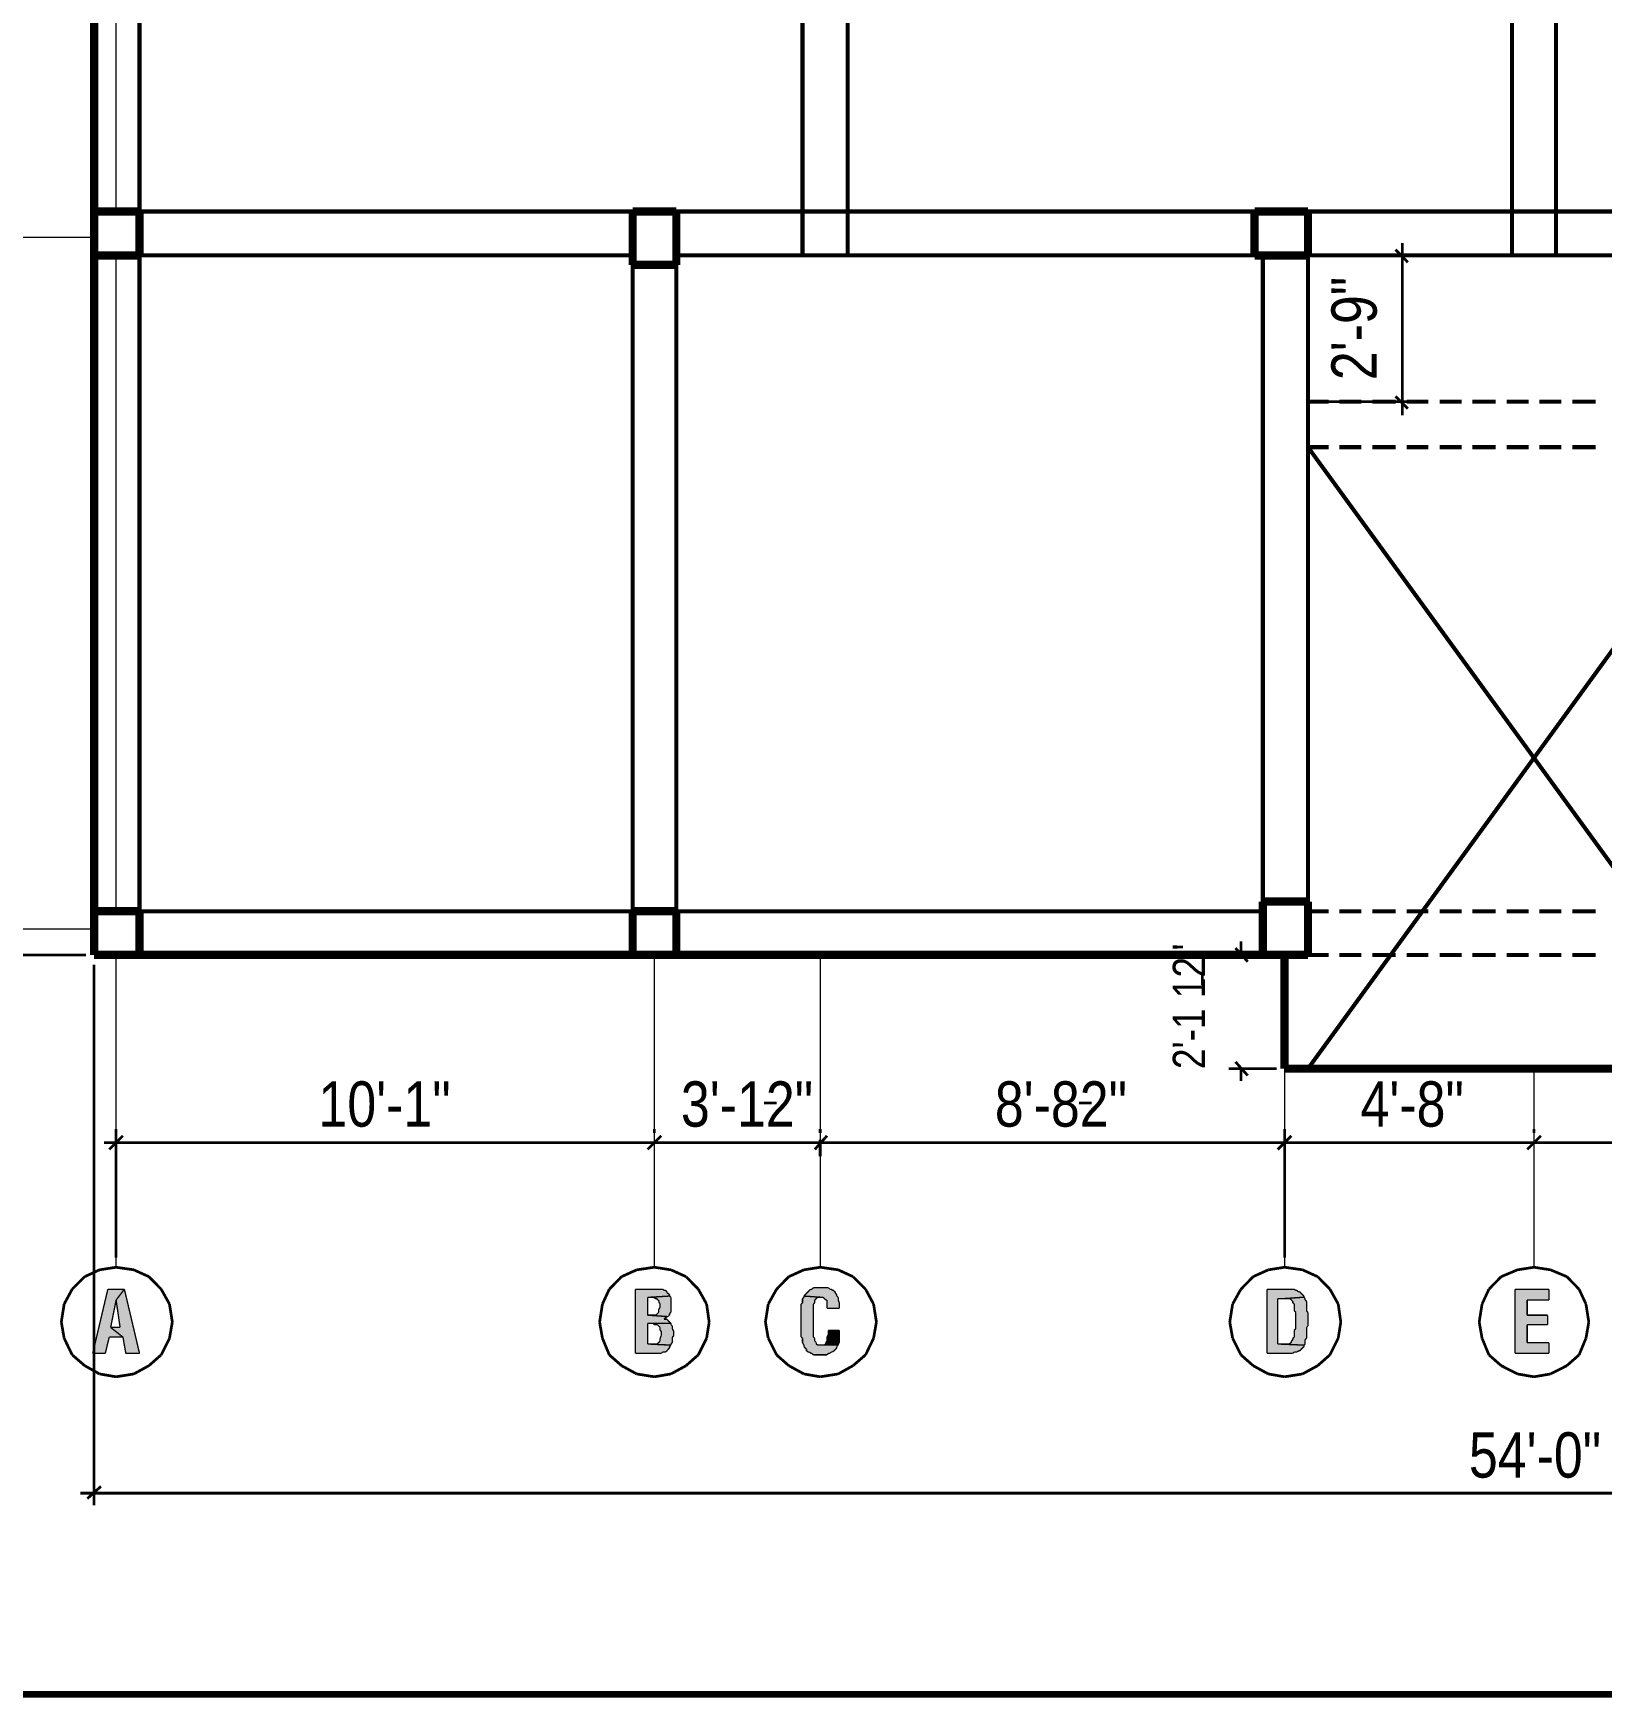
# Model space of a CAD drawing. Header units: millimetres. Extents: x 5 to 350, y 3 to 213.
# Drawn here: x 72.8 to 169.7, y 2.9 to 105.8 of the extents above; entities that cross this region are included whole.
import ezdxf

# ---------------------------------------------------------------- set-up
doc = ezdxf.new("R2010")
doc.units = ezdxf.units.MM
for name, color, linetype in [('H', 251, 'Continuous'), ('P', 255, 'Continuous'), ('T', 255, 'Continuous')]:
    doc.layers.add(name, color=color, linetype=linetype)
doc.styles.get("Standard").update_dxf_attribs({"font": 'arial.ttf'})

msp = doc.modelspace()

# ---------------------------------------------------------------- hatches: boundary and pattern name
at = {"layer": 'H', "linetype": 'Continuous'}
for points in [[(76.447, 24.218), (77.382, 28.187), (78.405, 28.187), (77.893, 27.517), (77.558, 25.823), (78.317, 25.224), (77.47, 25.224), (77.223, 24.218), (76.447, 24.218)], [(78.493, 24.218), (78.317, 25.224), (77.558, 25.823), (78.14, 25.823), (77.893, 27.517), (78.405, 28.187), (79.34, 24.218), (78.493, 24.218)], [(109.978, 24.218), (109.978, 28.187), (111.672, 28.187), (111.76, 28.116), (111.848, 28.116), (111.936, 28.028), (111.936, 27.94), (112.007, 27.94), (112.095, 27.852), (112.095, 27.764), (110.913, 27.693), (110.737, 27.693), (110.737, 26.582), (112.007, 26.494), (111.936, 26.494), (111.76, 26.335), (111.936, 26.335), (112.183, 26.07), (110.737, 26.07), (110.737, 24.8), (112.183, 24.73), (112.095, 24.642), (112.095, 24.553), (111.848, 24.306), (111.672, 24.306), (111.584, 24.218), (109.978, 24.218)], [(121.832, 27.005), (121.832, 27.517), (121.744, 27.517), (121.585, 27.693), (121.408, 27.693), (120.403, 27.764), (120.826, 28.187), (120.897, 28.187), (120.985, 28.275), (121.92, 28.275), (122.008, 28.187), (122.096, 28.187), (122.167, 28.116), (122.255, 28.116), (122.255, 28.028), (122.343, 28.028), (122.343, 27.94), (122.432, 27.852), (122.432, 27.764), (122.52, 27.693), (122.52, 27.517), (122.59, 27.34), (122.59, 27.005), (121.832, 27.005)], [(149.013, 24.218), (149.013, 28.187), (150.707, 28.187), (150.795, 28.116), (150.883, 28.116), (150.954, 28.028), (151.042, 28.028), (151.306, 27.764), (151.306, 27.693), (150.036, 27.605), (149.684, 27.605), (149.684, 24.8), (151.306, 24.73), (151.306, 24.642), (151.042, 24.377), (150.954, 24.377), (150.883, 24.306), (150.707, 24.306), (150.618, 24.218), (149.013, 24.218)], [(164.342, 24.218), (164.342, 28.187), (166.458, 28.187), (166.458, 27.517), (165.1, 27.517), (165.1, 26.582), (166.37, 26.582), (166.37, 26), (165.1, 26), (165.1, 24.888), (166.458, 24.888), (166.458, 24.218), (164.342, 24.218)], [(112.007, 26.494), (110.737, 26.582), (111.248, 26.582), (111.425, 26.758), (111.425, 26.917), (111.513, 27.093), (111.513, 27.27), (111.425, 27.428), (111.425, 27.517), (111.337, 27.517), (111.337, 27.605), (111.248, 27.605), (111.09, 27.693), (110.913, 27.693), (112.095, 27.764), (112.183, 27.693), (112.183, 26.758), (112.095, 26.67), (112.095, 26.582), (112.007, 26.494)], [(120.985, 24.13), (120.897, 24.218), (120.826, 24.218), (120.738, 24.306), (120.65, 24.306), (120.562, 24.377), (120.562, 24.465), (120.403, 24.642), (120.403, 24.73), (120.315, 24.888), (120.315, 25.153), (120.227, 25.224), (120.227, 27.27), (120.315, 27.34), (120.315, 27.605), (120.403, 27.693), (120.403, 27.764), (121.408, 27.693), (121.25, 27.693), (121.073, 27.517), (121.073, 27.34), (120.985, 27.27), (120.985, 25.224), (121.073, 25.153), (121.073, 24.977), (121.162, 24.888), (121.162, 24.8), (121.25, 24.73), (122.52, 24.73), (122.432, 24.642), (122.432, 24.553), (122.167, 24.306), (122.096, 24.306), (122.008, 24.218), (121.92, 24.218), (121.832, 24.13), (120.985, 24.13)], [(151.306, 24.73), (149.684, 24.8), (150.372, 24.8), (150.53, 24.888), (150.53, 24.977), (150.618, 25.065), (150.618, 25.153), (150.707, 25.224), (150.707, 25.647), (150.795, 25.735), (150.795, 26.758), (150.707, 26.846), (150.707, 27.27), (150.618, 27.34), (150.618, 27.428), (150.46, 27.605), (150.036, 27.605), (151.306, 27.693), (151.377, 27.605), (151.377, 27.517), (151.465, 27.428), (151.465, 26.846), (151.553, 26.758), (151.553, 25.912), (151.465, 25.823), (151.465, 25.153), (151.377, 25.065), (151.377, 24.8), (151.306, 24.73)], [(112.183, 24.73), (110.737, 24.8), (111.337, 24.8), (111.513, 24.977), (111.513, 25.153), (111.584, 25.312), (111.584, 25.576), (111.513, 25.647), (111.513, 25.823), (111.337, 26), (111.16, 26), (111.09, 26.07), (112.183, 26.07), (112.183, 26), (112.272, 25.912), (112.272, 25.735), (112.36, 25.576), (112.36, 25.312), (112.272, 25.224), (112.272, 24.888), (112.183, 24.8), (112.183, 24.73)], [(121.673, 24.73), (121.744, 24.8), (121.744, 24.888), (121.832, 24.977), (121.832, 25.224), (121.92, 25.4), (121.92, 25.647), (122.59, 25.647), (122.59, 24.888), (122.52, 24.8), (122.52, 24.73), (121.673, 24.73)]]:
    msp.add_hatch(color=256, dxfattribs=at).paths.add_polyline_path(points)

# ---------------------------------------------------------------- linework, layer by layer
at = {"layer": 'P'}
for points, const_width in [([(76.535, 48.86), (76.535, 182.28)], 0.508), ([(76.535, 94.827), (76.535, 130.563)], 0.254), ([(77.893, 94.827), (77.893, 130.563)], 0.085), ([(79.34, 94.827), (79.34, 130.563)], 0.254), ([(120.315, 130.563), (120.315, 92.11)], 0.254), ([(123.102, 130.563), (123.102, 92.11)], 0.254), ([(164.165, 130.563), (164.165, 92.11)], 0.254), ([(166.882, 130.563), (166.882, 92.11)], 0.254), ([(76.535, 94.827), (79.34, 94.827)], 0.508), ([(76.535, 92.11), (76.535, 94.827)], 0.508), ([(76.535, 94.827), (76.535, 94.827)], 0.508), ([(79.34, 94.827), (79.34, 92.11)], 0.508), ([(79.34, 94.827), (148.255, 94.827)], 0.254), ([(109.82, 94.827), (112.518, 94.827)], 0.508), ([(109.82, 91.528), (109.82, 94.827)], 0.508), ([(109.82, 94.827), (109.82, 94.827)], 0.508), ([(112.518, 94.827), (112.518, 91.528)], 0.508), ([(148.255, 92.11), (148.255, 94.827)], 0.508), ([(148.255, 94.827), (151.553, 94.827)], 0.508), ([(151.553, 94.827), (151.553, 92.11)], 0.508), ([(151.553, 94.827), (151.553, 94.827)], 0.508), ([(151.553, 94.827), (179.493, 94.827)], 0.254), ([(61.807, 93.222), (76.535, 93.222)], 0.085), ([(157.392, 92.886), (157.392, 82.215)], 0.169), ([(79.34, 92.11), (76.535, 92.11)], 0.508), ([(76.535, 51.558), (76.535, 92.11)], 0.254), ([(77.893, 51.558), (77.893, 92.11)], 0.085), ([(79.34, 92.11), (109.82, 92.11)], 0.254), ([(79.34, 51.558), (79.34, 92.11)], 0.254), ([(112.518, 91.528), (109.82, 91.528)], 0.508), ([(109.82, 51.558), (109.82, 91.528)], 0.254), ([(112.518, 92.11), (148.255, 92.11)], 0.254), ([(112.518, 91.528), (112.518, 51.558)], 0.254), ([(151.553, 92.11), (148.255, 92.11)], 0.508), ([(148.766, 52.158), (148.766, 92.11)], 0.254), ([(151.553, 92.11), (179.493, 92.11)], 0.254), ([(151.553, 52.158), (151.553, 92.11)], 0.254), ([(152.065, 92.11), (158.15, 92.11)], 0.169), ([(157.727, 91.687), (156.968, 92.463)], 0.169), ([(156.968, 83.397), (157.727, 82.638)], 0.169), ([(151.553, 83.062), (152.823, 83.062)], 0.254), ([(152.065, 83.062), (158.15, 83.062)], 0.169), ([(153.494, 83.062), (154.852, 83.062)], 0.254), ([(155.54, 83.062), (156.968, 83.062)], 0.254), ([(157.656, 83.062), (158.997, 83.062)], 0.254), ([(159.685, 83.062), (161.043, 83.062)], 0.254), ([(161.713, 83.062), (163.16, 83.062)], 0.254), ([(163.83, 83.062), (165.188, 83.062)], 0.254), ([(165.858, 83.062), (167.217, 83.062)], 0.254), ([(167.887, 83.062), (169.333, 83.062)], 0.254), ([(151.553, 80.257), (179.493, 41.822)], 0.254), ([(179.493, 80.257), (151.553, 41.822)], 0.254), ([(151.553, 80.257), (152.823, 80.257)], 0.254), ([(153.494, 80.257), (154.852, 80.257)], 0.254), ([(155.54, 80.257), (156.968, 80.257)], 0.254), ([(157.656, 80.257), (158.997, 80.257)], 0.254), ([(159.685, 80.257), (161.043, 80.257)], 0.254), ([(161.713, 80.257), (163.16, 80.257)], 0.254), ([(163.83, 80.257), (165.188, 80.257)], 0.254), ([(165.858, 80.257), (167.217, 80.257)], 0.254), ([(167.887, 80.257), (169.333, 80.257)], 0.254), ([(79.34, 51.558), (76.535, 51.558)], 0.508), ([(76.535, 51.558), (76.535, 48.86)], 0.508), ([(79.34, 48.86), (79.34, 51.558)], 0.508), ([(79.34, 51.558), (109.82, 51.558)], 0.254), ([(112.518, 51.558), (109.82, 51.558)], 0.508), ([(109.82, 51.558), (109.82, 48.86)], 0.508), ([(112.518, 48.86), (112.518, 51.558)], 0.508), ([(112.518, 51.558), (148.766, 51.558)], 0.254), ([(151.553, 52.158), (148.766, 52.158)], 0.508), ([(148.766, 52.158), (148.766, 48.86)], 0.508), ([(151.553, 48.86), (151.553, 52.158)], 0.508), ([(151.553, 51.558), (152.823, 51.558)], 0.254), ([(153.494, 51.558), (154.852, 51.558)], 0.254), ([(155.54, 51.558), (156.968, 51.558)], 0.254), ([(157.656, 51.558), (158.997, 51.558)], 0.254), ([(159.685, 51.558), (161.043, 51.558)], 0.254), ([(161.713, 51.558), (163.16, 51.558)], 0.254), ([(163.83, 51.558), (165.188, 51.558)], 0.254), ([(165.858, 51.558), (167.217, 51.558)], 0.254), ([(167.887, 51.558), (169.333, 51.558)], 0.254), ([(61.807, 50.465), (76.535, 50.465)], 0.085), ([(147.408, 48.86), (147.408, 49.706)], 0.169), ([(76.024, 48.86), (46.32, 48.86)], 0.169), ([(76.535, 48.86), (79.34, 48.86)], 0.508), ([(76.535, 48.86), (76.535, 48.86)], 0.508), ([(150.107, 48.86), (76.535, 48.86)], 0.508), ([(76.535, 48.86), (76.535, 48.86)], 0.508), ([(76.535, 48.86), (109.82, 48.86)], 0.254), ([(77.893, 29.545), (77.893, 49.107)], 0.085), ([(109.82, 48.86), (112.518, 48.86)], 0.508), ([(109.82, 48.86), (109.82, 48.86)], 0.508), ([(111.16, 29.545), (111.16, 49.107)], 0.085), ([(112.518, 48.86), (148.766, 48.86)], 0.254), ([(121.408, 29.545), (121.408, 49.107)], 0.085), ([(149.613, 48.86), (146.65, 48.86)], 0.169), ([(147.073, 49.283), (147.832, 48.436)], 0.169), ([(148.766, 48.86), (151.553, 48.86)], 0.508), ([(148.766, 48.86), (148.766, 48.86)], 0.508), ([(150.107, 41.822), (150.107, 48.86)], 0.508), ([(150.107, 29.545), (150.107, 49.107)], 0.085), ([(151.553, 48.86), (152.823, 48.86)], 0.254), ([(153.494, 48.86), (154.852, 48.86)], 0.254), ([(155.54, 48.86), (156.968, 48.86)], 0.254), ([(157.656, 48.86), (158.997, 48.86)], 0.254), ([(159.685, 48.86), (161.043, 48.86)], 0.254), ([(161.713, 48.86), (163.16, 48.86)], 0.254), ([(163.83, 48.86), (165.188, 48.86)], 0.254), ([(165.858, 48.86), (167.217, 48.86)], 0.254), ([(167.887, 48.86), (169.333, 48.86)], 0.254), ([(76.535, 48.26), (76.535, 14.817)], 0.169), ([(145.027, 46.99), (145.027, 47.748)], 0.169), ([(147.832, 41.398), (147.073, 42.245)], 0.169), ([(149.613, 41.822), (146.65, 41.822)], 0.169), ([(147.408, 41.822), (147.408, 41.063)], 0.169), ([(180.94, 41.822), (150.107, 41.822)], 0.508), ([(165.523, 29.545), (165.523, 41.822)], 0.085), ([(117.934, 39.705), (118.71, 39.705)], 0.169), ([(137.407, 39.705), (138.183, 39.705)], 0.169), ([(77.893, 30.145), (77.893, 38.1)], 0.169), ([(111.16, 37.853), (111.16, 38.1)], 0.169), ([(111.16, 37.853), (111.16, 38.1)], 0.169), ([(121.408, 37.853), (121.408, 38.1)], 0.169), ([(150.107, 30.145), (150.107, 38.1)], 0.169), ([(150.107, 30.145), (150.107, 38.1)], 0.169), ([(165.523, 37.853), (165.523, 38.1)], 0.169), ([(165.523, 37.853), (165.523, 38.1)], 0.169), ([(77.135, 37.253), (112.007, 37.253)], 0.169), ([(78.317, 37.677), (77.47, 36.83)], 0.169), ([(110.314, 37.253), (122.255, 37.253)], 0.169), ([(110.737, 36.83), (111.584, 37.677)], 0.169), ([(111.584, 37.677), (110.737, 36.83)], 0.169), ([(120.65, 37.253), (150.954, 37.253)], 0.169), ([(121.073, 36.83), (121.832, 37.677)], 0.169), ([(121.832, 37.677), (121.073, 36.83)], 0.169), ([(121.408, 37.43), (121.408, 36.407)], 0.169), ([(149.348, 37.253), (166.37, 37.253)], 0.169), ([(149.684, 36.83), (150.53, 37.677)], 0.169), ([(150.53, 37.677), (149.684, 36.83)], 0.169), ([(164.677, 37.253), (181.698, 37.253)], 0.169), ([(165.1, 36.83), (165.947, 37.677)], 0.169), ([(165.947, 37.677), (165.1, 36.83)], 0.169), ([(75.953, 28.963), (75.177, 28.187)], 0.169), ([(76.87, 29.386), (75.953, 28.963)], 0.169), ([(77.893, 29.545), (76.87, 29.386)], 0.169), ([(78.987, 29.386), (77.893, 29.545)], 0.169), ([(79.922, 28.963), (78.987, 29.386)], 0.169), ([(80.68, 28.187), (79.922, 28.963)], 0.169), ([(109.132, 28.963), (108.373, 28.187)], 0.169), ([(110.067, 29.386), (109.132, 28.963)], 0.169), ([(111.16, 29.545), (110.067, 29.386)], 0.169), ([(112.183, 29.386), (111.16, 29.545)], 0.169), ([(113.118, 28.963), (112.183, 29.386)], 0.169), ([(113.877, 28.187), (113.118, 28.963)], 0.169), ([(119.468, 28.963), (118.71, 28.187)], 0.169), ([(120.403, 29.386), (119.468, 28.963)], 0.169), ([(121.408, 29.545), (120.403, 29.386)], 0.169), ([(122.52, 29.386), (121.408, 29.545)], 0.169), ([(123.437, 28.963), (122.52, 29.386)], 0.169), ([(124.213, 28.187), (123.437, 28.963)], 0.169), ([(148.167, 28.963), (147.408, 28.187)], 0.169), ([(149.102, 29.386), (148.167, 28.963)], 0.169), ([(150.107, 29.545), (149.102, 29.386)], 0.169), ([(151.218, 29.386), (150.107, 29.545)], 0.169), ([(152.153, 28.963), (151.218, 29.386)], 0.169), ([(152.912, 28.187), (152.153, 28.963)], 0.169), ([(163.495, 28.963), (162.736, 28.187)], 0.169), ([(164.5, 29.386), (163.495, 28.963)], 0.169), ([(165.523, 29.545), (164.5, 29.386)], 0.169), ([(166.546, 29.386), (165.523, 29.545)], 0.169), ([(167.552, 28.963), (166.546, 29.386)], 0.169), ([(168.31, 28.187), (167.552, 28.963)], 0.169), ([(75.177, 28.187), (74.683, 27.27)], 0.169), ([(77.382, 28.187), (76.447, 24.218)], 0.085), ([(78.405, 28.187), (77.382, 28.187)], 0.085), ([(77.893, 27.517), (78.405, 28.187)], 0.085), ([(78.405, 28.187), (77.893, 27.517)], 0.085), ([(79.34, 24.218), (78.405, 28.187)], 0.085), ([(81.192, 27.27), (80.68, 28.187)], 0.169), ([(108.373, 28.187), (107.95, 27.27)], 0.169), ([(111.16, 28.187), (109.978, 28.187)], 0.085), ([(109.978, 28.187), (109.978, 24.218)], 0.085), ([(112.095, 27.764), (110.913, 27.693)], 0.085), ([(110.913, 27.693), (112.095, 27.764)], 0.085), ([(111.337, 28.187), (111.16, 28.187)], 0.085), ([(111.425, 28.187), (111.337, 28.187)], 0.085), ([(111.584, 28.187), (111.425, 28.187)], 0.085), ([(111.672, 28.187), (111.584, 28.187)], 0.085), ([(111.76, 28.116), (111.672, 28.187)], 0.085), ([(111.848, 28.116), (111.76, 28.116)], 0.085), ([(111.936, 28.028), (111.848, 28.116)], 0.085), ([(111.936, 27.94), (111.936, 28.028)], 0.085), ([(112.007, 27.94), (111.936, 27.94)], 0.085), ([(112.095, 27.852), (112.007, 27.94)], 0.085), ([(112.095, 27.764), (112.095, 27.852)], 0.085), ([(112.183, 27.693), (112.095, 27.764)], 0.085), ([(114.388, 27.27), (113.877, 28.187)], 0.169), ([(118.71, 28.187), (118.198, 27.27)], 0.169), ([(120.474, 27.852), (120.403, 27.764)], 0.085), ([(120.403, 27.764), (120.403, 27.693)], 0.085), ([(121.408, 27.693), (120.403, 27.764)], 0.085), ([(120.403, 27.764), (121.408, 27.693)], 0.085), ([(120.562, 27.94), (120.474, 27.852)], 0.085), ([(120.65, 28.028), (120.562, 27.94)], 0.085), ([(120.738, 28.116), (120.65, 28.028)], 0.085), ([(120.826, 28.187), (120.738, 28.116)], 0.085), ([(120.897, 28.187), (120.826, 28.187)], 0.085), ([(120.985, 28.275), (120.897, 28.187)], 0.085), ([(121.073, 28.275), (120.985, 28.275)], 0.085), ([(121.162, 28.275), (121.073, 28.275)], 0.085), ([(121.32, 28.275), (121.162, 28.275)], 0.085), ([(121.408, 28.275), (121.32, 28.275)], 0.085), ([(121.585, 28.275), (121.408, 28.275)], 0.085), ([(121.673, 28.275), (121.585, 28.275)], 0.085), ([(121.744, 28.275), (121.673, 28.275)], 0.085), ([(121.92, 28.275), (121.744, 28.275)], 0.085), ([(122.008, 28.187), (121.92, 28.275)], 0.085), ([(122.096, 28.187), (122.008, 28.187)], 0.085), ([(122.167, 28.116), (122.096, 28.187)], 0.085), ([(122.255, 28.116), (122.167, 28.116)], 0.085), ([(122.255, 28.028), (122.255, 28.116)], 0.085), ([(122.343, 28.028), (122.255, 28.028)], 0.085), ([(122.343, 27.94), (122.343, 28.028)], 0.085), ([(122.432, 27.852), (122.343, 27.94)], 0.085), ([(122.432, 27.764), (122.432, 27.852)], 0.085), ([(122.52, 27.693), (122.432, 27.764)], 0.085), ([(124.707, 27.27), (124.213, 28.187)], 0.169), ([(147.408, 28.187), (146.897, 27.27)], 0.169), ([(150.195, 28.187), (149.013, 28.187)], 0.085), ([(149.013, 28.187), (149.013, 24.218)], 0.085), ([(150.283, 28.187), (150.195, 28.187)], 0.085), ([(150.46, 28.187), (150.283, 28.187)], 0.085), ([(150.53, 28.187), (150.46, 28.187)], 0.085), ([(150.618, 28.187), (150.53, 28.187)], 0.085), ([(150.707, 28.187), (150.618, 28.187)], 0.085), ([(150.795, 28.116), (150.707, 28.187)], 0.085), ([(150.883, 28.116), (150.795, 28.116)], 0.085), ([(150.954, 28.028), (150.883, 28.116)], 0.085), ([(151.042, 28.028), (150.954, 28.028)], 0.085), ([(151.13, 27.94), (151.042, 28.028)], 0.085), ([(151.218, 27.852), (151.13, 27.94)], 0.085), ([(151.306, 27.764), (151.218, 27.852)], 0.085), ([(151.306, 27.693), (151.306, 27.764)], 0.085), ([(153.423, 27.27), (152.912, 28.187)], 0.169), ([(162.736, 28.187), (162.313, 27.27)], 0.169), ([(166.458, 28.187), (164.342, 28.187)], 0.085), ([(164.342, 28.187), (164.342, 24.218)], 0.085), ([(166.458, 27.517), (166.458, 28.187)], 0.085), ([(168.734, 27.27), (168.31, 28.187)], 0.169), ([(74.683, 27.27), (74.507, 26.158)], 0.169), ([(77.558, 25.823), (77.893, 27.517)], 0.085), ([(77.893, 27.517), (78.14, 25.823)], 0.085), ([(81.368, 26.158), (81.192, 27.27)], 0.169), ([(107.95, 27.27), (107.774, 26.158)], 0.169), ([(110.737, 26.582), (110.737, 27.693)], 0.085), ([(110.737, 27.693), (110.913, 27.693)], 0.085), ([(110.913, 27.693), (111.002, 27.693)], 0.085), ([(111.002, 27.693), (111.09, 27.693)], 0.085), ([(111.09, 27.693), (111.248, 27.605)], 0.085), ([(111.248, 27.605), (111.337, 27.605)], 0.085), ([(111.337, 27.605), (111.337, 27.517)], 0.085), ([(111.337, 27.517), (111.425, 27.517)], 0.085), ([(111.425, 26.758), (111.337, 26.67)], 0.085), ([(111.425, 27.517), (111.425, 27.428)], 0.085), ([(111.425, 27.428), (111.513, 27.27)], 0.085), ([(111.513, 27.093), (111.425, 26.917)], 0.085), ([(111.425, 26.917), (111.425, 26.846)], 0.085), ([(111.425, 26.846), (111.425, 26.758)], 0.085), ([(111.513, 27.27), (111.513, 27.182)], 0.085), ([(111.513, 27.182), (111.513, 27.093)], 0.085), ([(112.095, 26.67), (112.183, 26.758)], 0.085), ([(112.183, 27.517), (112.183, 27.693)], 0.085), ([(112.183, 27.428), (112.183, 27.517)], 0.085), ([(112.183, 27.34), (112.183, 27.428)], 0.085), ([(112.183, 27.27), (112.183, 27.34)], 0.085), ([(112.183, 27.093), (112.183, 27.27)], 0.085), ([(112.183, 27.005), (112.183, 27.093)], 0.085), ([(112.183, 26.917), (112.183, 27.005)], 0.085), ([(112.183, 26.758), (112.183, 26.917)], 0.085), ([(114.547, 26.158), (114.388, 27.27)], 0.169), ([(118.198, 27.27), (118.022, 26.158)], 0.169), ([(120.315, 27.34), (120.227, 27.27)], 0.085), ([(120.227, 27.27), (120.227, 27.182)], 0.085), ([(120.227, 27.182), (120.227, 27.093)], 0.085), ([(120.227, 27.093), (120.227, 27.005)], 0.085), ([(120.227, 27.005), (120.227, 26.917)], 0.085), ([(120.227, 26.917), (120.227, 26.846)], 0.085), ([(120.227, 26.846), (120.227, 26.758)], 0.085), ([(120.227, 26.758), (120.227, 26.67)], 0.085), ([(120.403, 27.693), (120.315, 27.605)], 0.085), ([(120.315, 27.605), (120.315, 27.517)], 0.085), ([(120.315, 27.517), (120.315, 27.34)], 0.085), ([(120.985, 27.27), (121.073, 27.34)], 0.085), ([(120.985, 27.182), (120.985, 27.27)], 0.085), ([(120.985, 27.093), (120.985, 27.182)], 0.085), ([(120.985, 26.917), (120.985, 27.093)], 0.085), ([(120.985, 26.846), (120.985, 26.917)], 0.085), ([(120.985, 26.67), (120.985, 26.846)], 0.085), ([(121.073, 27.517), (121.162, 27.605)], 0.085), ([(121.073, 27.428), (121.073, 27.517)], 0.085), ([(121.073, 27.34), (121.073, 27.428)], 0.085), ([(121.162, 27.605), (121.25, 27.693)], 0.085), ([(121.25, 27.693), (121.32, 27.693)], 0.085), ([(121.32, 27.693), (121.408, 27.693)], 0.085), ([(121.408, 27.693), (121.497, 27.693)], 0.085), ([(121.497, 27.693), (121.585, 27.693)], 0.085), ([(121.585, 27.693), (121.673, 27.605)], 0.085), ([(121.673, 27.605), (121.744, 27.517)], 0.085), ([(121.744, 27.517), (121.832, 27.517)], 0.085), ([(121.832, 27.517), (121.832, 27.428)], 0.085), ([(121.832, 27.428), (121.832, 27.34)], 0.085), ([(121.832, 27.34), (121.832, 27.182)], 0.085), ([(121.832, 27.182), (121.832, 27.093)], 0.085), ([(121.832, 27.093), (121.832, 27.005)], 0.085), ([(121.832, 27.005), (122.59, 27.005)], 0.085), ([(122.52, 27.605), (122.52, 27.693)], 0.085), ([(122.52, 27.517), (122.52, 27.605)], 0.085), ([(122.59, 27.34), (122.52, 27.517)], 0.085), ([(122.59, 27.27), (122.59, 27.34)], 0.085), ([(122.59, 27.182), (122.59, 27.27)], 0.085), ([(122.59, 27.005), (122.59, 27.182)], 0.085), ([(124.883, 26.158), (124.707, 27.27)], 0.169), ([(146.897, 27.27), (146.72, 26.158)], 0.169), ([(149.684, 24.8), (149.684, 27.605)], 0.085), ([(149.684, 27.605), (150.036, 27.605)], 0.085), ([(151.306, 27.693), (150.036, 27.605)], 0.085), ([(150.036, 27.605), (151.306, 27.693)], 0.085), ([(150.036, 27.605), (150.195, 27.605)], 0.085), ([(150.195, 27.605), (150.283, 27.605)], 0.085), ([(150.283, 27.605), (150.372, 27.605)], 0.085), ([(150.372, 27.605), (150.46, 27.605)], 0.085), ([(150.46, 27.605), (150.53, 27.517)], 0.085), ([(150.53, 27.517), (150.618, 27.428)], 0.085), ([(150.618, 27.428), (150.618, 27.34)], 0.085), ([(150.618, 27.34), (150.707, 27.27)], 0.085), ([(150.707, 27.27), (150.707, 27.093)], 0.085), ([(150.707, 27.093), (150.707, 27.005)], 0.085), ([(150.707, 27.005), (150.707, 26.917)], 0.085), ([(150.707, 26.917), (150.707, 26.846)], 0.085), ([(150.707, 26.846), (150.795, 26.758)], 0.085), ([(150.795, 26.758), (150.795, 26.67)], 0.085), ([(151.377, 27.605), (151.306, 27.693)], 0.085), ([(151.377, 27.517), (151.377, 27.605)], 0.085), ([(151.465, 27.428), (151.377, 27.517)], 0.085), ([(151.465, 27.34), (151.465, 27.428)], 0.085), ([(151.465, 27.27), (151.465, 27.34)], 0.085), ([(151.465, 27.182), (151.465, 27.27)], 0.085), ([(151.465, 27.093), (151.465, 27.182)], 0.085), ([(151.465, 27.005), (151.465, 27.093)], 0.085), ([(151.465, 26.846), (151.465, 27.005)], 0.085), ([(151.553, 26.758), (151.465, 26.846)], 0.085), ([(151.553, 26.67), (151.553, 26.758)], 0.085), ([(153.582, 26.158), (153.423, 27.27)], 0.169), ([(162.313, 27.27), (162.137, 26.158)], 0.169), ([(165.1, 26.582), (165.1, 27.517)], 0.085), ([(165.1, 27.517), (166.458, 27.517)], 0.085), ([(168.91, 26.158), (168.734, 27.27)], 0.169), ([(74.507, 26.158), (74.683, 25.153)], 0.169), ([(78.317, 25.224), (77.558, 25.823)], 0.085), ([(78.14, 25.823), (77.558, 25.823)], 0.085), ([(77.558, 25.823), (78.317, 25.224)], 0.085), ([(81.192, 25.153), (81.368, 26.158)], 0.169), ([(81.368, 26.158), (81.368, 26.158)], 0.169), ([(107.774, 26.158), (107.95, 25.153)], 0.169), ([(111.002, 26.582), (110.737, 26.582)], 0.085), ([(110.737, 26.582), (112.007, 26.494)], 0.085), ([(112.007, 26.494), (110.737, 26.582)], 0.085), ([(110.737, 24.8), (110.737, 26.07)], 0.085), ([(110.737, 26.07), (110.913, 26.07)], 0.085), ([(112.183, 26.07), (110.913, 26.07)], 0.085), ([(110.913, 26.07), (111.09, 26.07)], 0.085), ([(110.913, 26.07), (112.183, 26.07)], 0.085), ([(111.09, 26.582), (111.002, 26.582)], 0.085), ([(111.248, 26.582), (111.09, 26.582)], 0.085), ([(111.09, 26.07), (111.16, 26)], 0.085), ([(111.16, 26), (111.248, 26)], 0.085), ([(111.337, 26.67), (111.248, 26.582)], 0.085), ([(111.248, 26), (111.337, 26)], 0.085), ([(111.337, 26), (111.425, 25.912)], 0.085), ([(111.425, 25.912), (111.513, 25.823)], 0.085), ([(111.513, 25.823), (111.513, 25.735)], 0.085), ([(111.513, 25.735), (111.513, 25.647)], 0.085), ([(111.76, 26.335), (111.848, 26.423)], 0.085), ([(111.848, 26.335), (111.76, 26.335)], 0.085), ([(111.848, 26.423), (111.936, 26.494)], 0.085), ([(111.936, 26.335), (111.848, 26.335)], 0.085), ([(111.936, 26.494), (112.007, 26.494)], 0.085), ([(112.007, 26.247), (111.936, 26.335)], 0.085), ([(112.007, 26.494), (112.095, 26.582)], 0.085), ([(112.095, 26.158), (112.007, 26.247)], 0.085), ([(112.095, 26.582), (112.095, 26.67)], 0.085), ([(112.183, 26.07), (112.095, 26.158)], 0.085), ([(112.183, 26), (112.183, 26.07)], 0.085), ([(112.272, 25.912), (112.183, 26)], 0.085), ([(112.272, 25.823), (112.272, 25.912)], 0.085), ([(112.272, 25.735), (112.272, 25.823)], 0.085), ([(112.36, 25.576), (112.272, 25.735)], 0.085), ([(114.388, 25.153), (114.547, 26.158)], 0.169), ([(114.547, 26.158), (114.547, 26.158)], 0.169), ([(118.022, 26.158), (118.198, 25.153)], 0.169), ([(120.227, 26.67), (120.227, 26.494)], 0.085), ([(120.227, 26.494), (120.227, 26.423)], 0.085), ([(120.227, 26.423), (120.227, 26.247)], 0.085), ([(120.227, 26.247), (120.227, 26.07)], 0.085), ([(120.227, 26.07), (120.227, 26)], 0.085), ([(120.227, 26), (120.227, 25.823)], 0.085), ([(120.227, 25.823), (120.227, 25.735)], 0.085), ([(120.227, 25.735), (120.227, 25.576)], 0.085), ([(120.985, 26.494), (120.985, 26.67)], 0.085), ([(120.985, 26.423), (120.985, 26.494)], 0.085), ([(120.985, 26.247), (120.985, 26.423)], 0.085), ([(120.985, 26.07), (120.985, 26.247)], 0.085), ([(120.985, 25.912), (120.985, 26.07)], 0.085), ([(120.985, 25.823), (120.985, 25.912)], 0.085), ([(120.985, 25.647), (120.985, 25.823)], 0.085), ([(124.707, 25.153), (124.883, 26.158)], 0.169), ([(124.883, 26.158), (124.883, 26.158)], 0.169), ([(146.72, 26.158), (146.897, 25.153)], 0.169), ([(150.795, 25.735), (150.707, 25.647)], 0.085), ([(150.795, 26.67), (150.795, 26.494)], 0.085), ([(150.795, 26.494), (150.795, 26.423)], 0.085), ([(150.795, 26.423), (150.795, 26.247)], 0.085), ([(150.795, 26.247), (150.795, 26.07)], 0.085), ([(150.795, 26.07), (150.795, 26)], 0.085), ([(150.795, 26), (150.795, 25.823)], 0.085), ([(150.795, 25.823), (150.795, 25.735)], 0.085), ([(151.465, 25.823), (151.553, 25.912)], 0.085), ([(151.465, 25.647), (151.465, 25.823)], 0.085), ([(151.553, 26.494), (151.553, 26.67)], 0.085), ([(151.553, 26.423), (151.553, 26.494)], 0.085), ([(151.553, 26.335), (151.553, 26.423)], 0.085), ([(151.553, 26.158), (151.553, 26.335)], 0.085), ([(151.553, 26.07), (151.553, 26.158)], 0.085), ([(151.553, 25.912), (151.553, 26.07)], 0.085), ([(153.423, 25.153), (153.582, 26.158)], 0.169), ([(153.582, 26.158), (153.582, 26.158)], 0.169), ([(162.137, 26.158), (162.313, 25.153)], 0.169), ([(166.37, 26.582), (165.1, 26.582)], 0.085), ([(165.1, 24.888), (165.1, 26)], 0.085), ([(165.1, 26), (166.37, 26)], 0.085), ([(166.37, 26), (166.37, 26.582)], 0.085), ([(168.734, 25.153), (168.91, 26.158)], 0.169), ([(168.91, 26.158), (168.91, 26.158)], 0.169), ([(74.683, 25.153), (75.177, 24.13)], 0.169), ([(77.223, 24.218), (77.47, 25.224)], 0.085), ([(77.47, 25.224), (78.317, 25.224)], 0.085), ([(78.317, 25.224), (78.493, 24.218)], 0.085), ([(80.68, 24.13), (81.192, 25.153)], 0.169), ([(107.95, 25.153), (108.373, 24.13)], 0.169), ([(111.002, 24.8), (110.737, 24.8)], 0.085), ([(110.737, 24.8), (112.183, 24.73)], 0.085), ([(112.183, 24.73), (110.737, 24.8)], 0.085), ([(111.16, 24.8), (111.002, 24.8)], 0.085), ([(111.248, 24.8), (111.16, 24.8)], 0.085), ([(111.337, 24.8), (111.248, 24.8)], 0.085), ([(111.425, 24.888), (111.337, 24.8)], 0.085), ([(111.513, 24.977), (111.425, 24.888)], 0.085), ([(111.513, 25.647), (111.584, 25.576)], 0.085), ([(111.584, 25.312), (111.513, 25.153)], 0.085), ([(111.513, 25.153), (111.513, 25.065)], 0.085), ([(111.513, 25.065), (111.513, 24.977)], 0.085), ([(111.584, 25.576), (111.584, 25.4)], 0.085), ([(111.584, 25.4), (111.584, 25.312)], 0.085), ([(112.095, 24.642), (112.183, 24.73)], 0.085), ([(112.183, 24.8), (112.272, 24.888)], 0.085), ([(112.183, 24.73), (112.183, 24.8)], 0.085), ([(112.272, 25.224), (112.36, 25.312)], 0.085), ([(112.272, 25.065), (112.272, 25.224)], 0.085), ([(112.272, 24.977), (112.272, 25.065)], 0.085), ([(112.272, 24.888), (112.272, 24.977)], 0.085), ([(112.36, 25.488), (112.36, 25.576)], 0.085), ([(112.36, 25.4), (112.36, 25.488)], 0.085), ([(112.36, 25.312), (112.36, 25.4)], 0.085), ([(113.877, 24.13), (114.388, 25.153)], 0.169), ([(118.198, 25.153), (118.71, 24.13)], 0.169), ([(120.227, 25.576), (120.227, 25.488)], 0.085), ([(120.227, 25.488), (120.227, 25.4)], 0.085), ([(120.227, 25.4), (120.227, 25.312)], 0.085), ([(120.227, 25.312), (120.227, 25.224)], 0.085), ([(120.227, 25.224), (120.315, 25.153)], 0.085), ([(120.315, 25.153), (120.315, 25.065)], 0.085), ([(120.315, 25.065), (120.315, 24.977)], 0.085), ([(120.315, 24.977), (120.315, 24.888)], 0.085), ([(120.315, 24.888), (120.403, 24.73)], 0.085), ([(120.403, 24.73), (120.403, 24.642)], 0.085), ([(120.985, 25.576), (120.985, 25.647)], 0.085), ([(120.985, 25.4), (120.985, 25.576)], 0.085), ([(120.985, 25.312), (120.985, 25.4)], 0.085), ([(120.985, 25.224), (120.985, 25.312)], 0.085), ([(121.073, 25.153), (120.985, 25.224)], 0.085), ([(121.073, 25.065), (121.073, 25.153)], 0.085), ([(121.073, 24.977), (121.073, 25.065)], 0.085), ([(121.162, 24.888), (121.073, 24.977)], 0.085), ([(121.162, 24.8), (121.162, 24.888)], 0.085), ([(121.25, 24.73), (121.162, 24.8)], 0.085), ([(121.408, 24.73), (121.25, 24.73)], 0.085), ([(121.585, 24.73), (121.408, 24.73)], 0.085), ([(121.408, 24.73), (122.52, 24.73)], 0.085), ([(122.52, 24.73), (121.408, 24.73)], 0.085), ([(121.673, 24.73), (121.585, 24.73)], 0.085), ([(121.744, 24.8), (121.673, 24.73)], 0.085), ([(121.832, 24.977), (121.744, 24.888)], 0.085), ([(121.744, 24.888), (121.744, 24.8)], 0.085), ([(121.92, 25.4), (121.832, 25.224)], 0.085), ([(121.832, 25.224), (121.832, 25.153)], 0.085), ([(121.832, 25.153), (121.832, 25.065)], 0.085), ([(121.832, 25.065), (121.832, 24.977)], 0.085), ([(122.59, 25.647), (121.92, 25.647)], 0.085), ([(121.92, 25.647), (121.92, 25.576)], 0.085), ([(121.92, 25.576), (121.92, 25.488)], 0.085), ([(121.92, 25.488), (121.92, 25.4)], 0.085), ([(122.432, 24.642), (122.52, 24.73)], 0.085), ([(122.52, 24.8), (122.59, 24.888)], 0.085), ([(122.52, 24.73), (122.52, 24.8)], 0.085), ([(122.59, 25.576), (122.59, 25.647)], 0.085), ([(122.59, 25.488), (122.59, 25.576)], 0.085), ([(122.59, 25.312), (122.59, 25.488)], 0.085), ([(122.59, 25.224), (122.59, 25.312)], 0.085), ([(122.59, 25.153), (122.59, 25.224)], 0.085), ([(122.59, 24.977), (122.59, 25.153)], 0.085), ([(122.59, 24.888), (122.59, 24.977)], 0.085), ([(124.213, 24.13), (124.707, 25.153)], 0.169), ([(146.897, 25.153), (147.408, 24.13)], 0.169), ([(150.036, 24.8), (149.684, 24.8)], 0.085), ([(149.684, 24.8), (151.306, 24.73)], 0.085), ([(151.306, 24.73), (149.684, 24.8)], 0.085), ([(150.195, 24.8), (150.036, 24.8)], 0.085), ([(150.283, 24.8), (150.195, 24.8)], 0.085), ([(150.372, 24.8), (150.283, 24.8)], 0.085), ([(150.53, 24.888), (150.372, 24.8)], 0.085), ([(150.618, 25.065), (150.53, 24.977)], 0.085), ([(150.53, 24.977), (150.53, 24.888)], 0.085), ([(150.707, 25.224), (150.618, 25.153)], 0.085), ([(150.618, 25.153), (150.618, 25.065)], 0.085), ([(150.707, 25.647), (150.707, 25.576)], 0.085), ([(150.707, 25.576), (150.707, 25.488)], 0.085), ([(150.707, 25.488), (150.707, 25.4)], 0.085), ([(150.707, 25.4), (150.707, 25.312)], 0.085), ([(150.707, 25.312), (150.707, 25.224)], 0.085), ([(151.306, 24.73), (151.377, 24.8)], 0.085), ([(151.306, 24.642), (151.306, 24.73)], 0.085), ([(151.377, 25.065), (151.465, 25.153)], 0.085), ([(151.377, 24.888), (151.377, 25.065)], 0.085), ([(151.377, 24.8), (151.377, 24.888)], 0.085), ([(151.465, 25.576), (151.465, 25.647)], 0.085), ([(151.465, 25.488), (151.465, 25.576)], 0.085), ([(151.465, 25.4), (151.465, 25.488)], 0.085), ([(151.465, 25.312), (151.465, 25.4)], 0.085), ([(151.465, 25.224), (151.465, 25.312)], 0.085), ([(151.465, 25.153), (151.465, 25.224)], 0.085), ([(152.912, 24.13), (153.423, 25.153)], 0.169), ([(162.313, 25.153), (162.736, 24.13)], 0.169), ([(166.458, 24.888), (165.1, 24.888)], 0.085), ([(166.458, 24.218), (166.458, 24.888)], 0.085), ([(168.31, 24.13), (168.734, 25.153)], 0.169), ([(75.177, 24.13), (75.953, 23.46)], 0.169), ([(76.447, 24.218), (77.223, 24.218)], 0.085), ([(78.493, 24.218), (79.34, 24.218)], 0.085), ([(79.922, 23.46), (80.68, 24.13)], 0.169), ([(108.373, 24.13), (109.132, 23.46)], 0.169), ([(109.978, 24.218), (111.248, 24.218)], 0.085), ([(111.248, 24.218), (111.337, 24.218)], 0.085), ([(111.337, 24.218), (111.425, 24.218)], 0.085), ([(111.425, 24.218), (111.584, 24.218)], 0.085), ([(111.584, 24.218), (111.672, 24.306)], 0.085), ([(111.672, 24.306), (111.76, 24.306)], 0.085), ([(111.76, 24.306), (111.848, 24.306)], 0.085), ([(111.848, 24.306), (111.936, 24.377)], 0.085), ([(111.936, 24.377), (112.007, 24.465)], 0.085), ([(112.007, 24.465), (112.095, 24.553)], 0.085), ([(112.095, 24.553), (112.095, 24.642)], 0.085), ([(113.118, 23.46), (113.877, 24.13)], 0.169), ([(118.71, 24.13), (119.468, 23.46)], 0.169), ([(120.403, 24.642), (120.474, 24.553)], 0.085), ([(120.474, 24.553), (120.562, 24.465)], 0.085), ([(120.562, 24.465), (120.562, 24.377)], 0.085), ([(120.562, 24.377), (120.65, 24.306)], 0.085), ([(120.65, 24.306), (120.738, 24.306)], 0.085), ([(120.738, 24.306), (120.826, 24.218)], 0.085), ([(120.826, 24.218), (120.897, 24.218)], 0.085), ([(120.897, 24.218), (120.985, 24.13)], 0.085), ([(120.985, 24.13), (121.073, 24.13)], 0.085), ([(121.073, 24.13), (121.25, 24.13)], 0.085), ([(121.25, 24.13), (121.32, 24.13)], 0.085), ([(121.32, 24.13), (121.408, 24.13)], 0.085), ([(121.408, 24.13), (121.497, 24.13)], 0.085), ([(121.497, 24.13), (121.673, 24.13)], 0.085), ([(121.673, 24.13), (121.744, 24.13)], 0.085), ([(121.744, 24.13), (121.832, 24.13)], 0.085), ([(121.832, 24.13), (121.92, 24.218)], 0.085), ([(121.92, 24.218), (122.008, 24.218)], 0.085), ([(122.008, 24.218), (122.096, 24.306)], 0.085), ([(122.096, 24.306), (122.167, 24.306)], 0.085), ([(122.167, 24.306), (122.255, 24.377)], 0.085), ([(122.255, 24.377), (122.343, 24.465)], 0.085), ([(122.343, 24.465), (122.432, 24.553)], 0.085), ([(122.432, 24.553), (122.432, 24.642)], 0.085), ([(123.437, 23.46), (124.213, 24.13)], 0.169), ([(147.408, 24.13), (148.167, 23.46)], 0.169), ([(149.013, 24.218), (150.036, 24.218)], 0.085), ([(150.036, 24.218), (150.195, 24.218)], 0.085), ([(150.195, 24.218), (150.283, 24.218)], 0.085), ([(150.283, 24.218), (150.46, 24.218)], 0.085), ([(150.46, 24.218), (150.53, 24.218)], 0.085), ([(150.53, 24.218), (150.618, 24.218)], 0.085), ([(150.618, 24.218), (150.707, 24.306)], 0.085), ([(150.707, 24.306), (150.795, 24.306)], 0.085), ([(150.795, 24.306), (150.883, 24.306)], 0.085), ([(150.883, 24.306), (150.954, 24.377)], 0.085), ([(150.954, 24.377), (151.042, 24.377)], 0.085), ([(151.042, 24.377), (151.13, 24.465)], 0.085), ([(151.13, 24.465), (151.218, 24.553)], 0.085), ([(151.218, 24.553), (151.306, 24.642)], 0.085), ([(152.153, 23.46), (152.912, 24.13)], 0.169), ([(162.736, 24.13), (163.495, 23.46)], 0.169), ([(164.342, 24.218), (166.458, 24.218)], 0.085), ([(167.552, 23.46), (168.31, 24.13)], 0.169), ([(75.953, 23.46), (76.87, 22.948)], 0.169), ([(76.87, 22.948), (77.893, 22.772)], 0.169), ([(77.893, 22.772), (78.987, 22.948)], 0.169), ([(78.987, 22.948), (79.922, 23.46)], 0.169), ([(109.132, 23.46), (110.067, 22.948)], 0.169), ([(110.067, 22.948), (111.16, 22.772)], 0.169), ([(111.16, 22.772), (112.183, 22.948)], 0.169), ([(112.183, 22.948), (113.118, 23.46)], 0.169), ([(119.468, 23.46), (120.403, 22.948)], 0.169), ([(120.403, 22.948), (121.408, 22.772)], 0.169), ([(121.408, 22.772), (122.52, 22.948)], 0.169), ([(122.52, 22.948), (123.437, 23.46)], 0.169), ([(148.167, 23.46), (149.102, 22.948)], 0.169), ([(149.102, 22.948), (150.107, 22.772)], 0.169), ([(150.107, 22.772), (151.218, 22.948)], 0.169), ([(151.218, 22.948), (152.153, 23.46)], 0.169), ([(163.495, 23.46), (164.5, 22.948)], 0.169), ([(164.5, 22.948), (165.523, 22.772)], 0.169), ([(165.523, 22.772), (166.546, 22.948)], 0.169), ([(166.546, 22.948), (167.552, 23.46)], 0.169), ([(75.688, 15.575), (255.358, 15.575)], 0.169), ([(76.958, 15.998), (76.112, 15.24)], 0.169), ([(350.273, 3.14), (5.256, 3.14)], 0.423), ([(350.273, 3.14), (5.256, 3.14)], 0.423)]:
    msp.add_lwpolyline(points, dxfattribs=dict(at, const_width=const_width))

# ---------------------------------------------------------------- texts
at = {"layer": 'T', "attachment_point": 1, "rotation": 90}
for s, insert, char_height in [('{\\fArial Narrow|b0|i0|c0|p18;2\'-9"}', (153, 84.4), 2.8), ('{\\fArial Narrow|b0|i0|c0|p18;2\'-1 12"}', (143.2, 41.8), 2)]:
    msp.add_mtext(s, dxfattribs=dict(at, insert=insert, char_height=char_height))
at = {"layer": 'T', "char_height": 2.8, "attachment_point": 7}
for s, insert in [('{\\fArial Narrow|b0|i0|c0|p18;10\'-1"}', (90.4, 38.2)), ('{\\fArial Narrow|b0|i0|c0|p18;3\'-12"}', (112.8, 38.2)), ('{\\fArial Narrow|b0|i0|c0|p18;8\'-82"}', (132.2, 38.2)), ('{\\fArial Narrow|b0|i0|c0|p18;4\'-8"}', (154.8, 38.2)), ('{\\fArial Narrow|b0|i0|c0|p18;54\'-0"}', (161.5, 16.5))]:
    msp.add_mtext(s, dxfattribs=dict(at, insert=insert))

doc.saveas('drawing.dxf')
